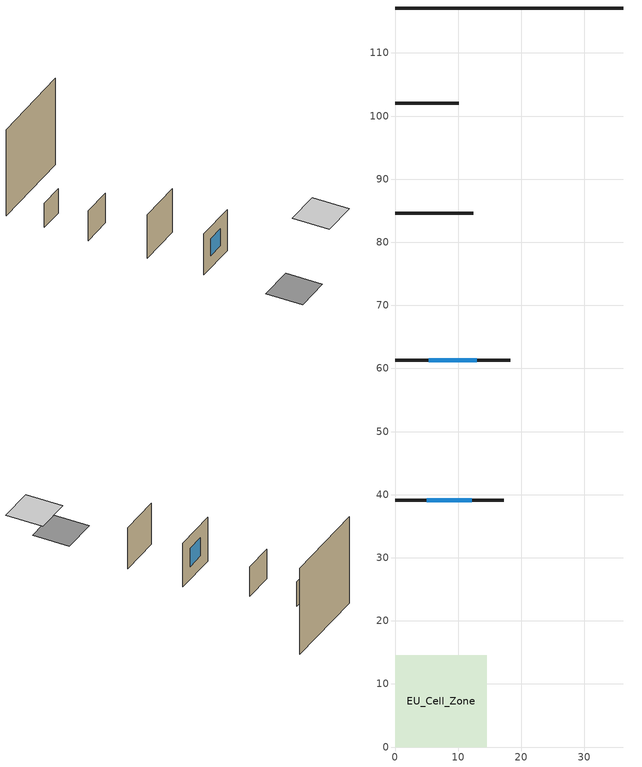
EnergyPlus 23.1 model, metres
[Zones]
EU_Cell_Zone
 floor othersidecoefficients (EU_IT.MidClim.AB.01.Gen.ReEx.001.001_floor_1_Construction): 0,0 14.55,0 14.55,14.55 0,14.55 z0
 wall outside (EU_IT.MidClim.AB.01.Gen.ReEx.001.001_wall_1_north_1_Construction): 0,39.09 17.2,39.09 z0:17.2
 wall outside (EU_IT.MidClim.AB.01.Gen.ReEx.001.001_wall_1_south_2_Construction): 18.28,61.29 0,61.29 z0:18.28
 wall othersidecoefficients (EU_IT.MidClim.AB.01.Gen.ReEx.001.001_wall_2_Construction): 12.41,84.58 0,84.58 z0:12.41
 wall othersidecoefficients (EU_IT.MidClim.AB.01.Gen.ReEx.001.001_wall_3_Construction): 10.13,101.99 0,101.99 z0:10.13
 wall othersidecoefficients (EU_IT.MidClim.AB.01.Gen.ReEx.001.001_thermal_bridge_Construction): 36.19,117.12 0,117.12 z0:36.19
 window (EU_IT.MidClim.AB.01.Gen.ReEx.001.001_window_north_1_Construction): 5.03,39.09 12.17,39.09 z5.03:12.17
 window (EU_IT.MidClim.AB.01.Gen.ReEx.001.001_window_south_2_Construction): 12.93,61.29 5.35,61.29 z5.35:12.93
 ceiling othersidecoefficients (EU_IT.MidClim.AB.01.Gen.ReEx.001.001_roof_2_Construction): 19.55,0 34.09,0 34.09,14.55 19.55,14.55 z20
[Building]
EU Step8 Campaign Cell: North Axis=0; Terrain=City; Solar Distribution=FullExterior
[Site:Location]
Bologna: Latitude=44.5; Longitude=11.25; Time Zone=1; Elevation=37
[SizingPeriod:WeatherFileDays]
AnnualSizingPeriod: Begin Month=1; Begin Day of Month=1; End Month=12; End Day of Month=31; Use Weather File Daylight Saving Period=No; Use Weather File Rain and Snow Indicators=No
[MATERIAL]
EU_InternalMass_Material: Roughness=MediumRough; Thickness=0.1; Conductivity=1; Density=1800; Specific Heat=900; Thermal Absorptance=0.9; Solar Absorptance=0.7; Visible Absorptance=0.7
[MATERIAL:NOMASS] Roughness=MediumRough; Thermal Absorptance=0.9; Solar Absorptance=0.7; Visible Absorptance=0.7
Name | Thermal Resistance
EU_IT.MidClim.AB.01.Gen.ReEx.001.001_floor_1_NoMass | 0.692378
EU_IT.MidClim.AB.01.Gen.ReEx.001.001_roof_2_NoMass | 0.382503
EU_IT.MidClim.AB.01.Gen.ReEx.001.001_wall_1_north_1_NoMass; EU_IT.MidClim.AB.01.Gen.ReEx.001.001_wall_1_south_2_NoMass | 0.919292
EU_IT.MidClim.AB.01.Gen.ReEx.001.001_wall_2_NoMass | 0.959612
EU_IT.MidClim.AB.01.Gen.ReEx.001.001_wall_3_NoMass | 1.07251
EU_IT.MidClim.AB.01.Gen.ReEx.001.001_thermal_bridge_NoMass | 21.8792
[WINDOWMATERIAL:SIMPLEGLAZINGSYSTEM] UFactor=4.47915; Solar Heat Gain Coefficient=0.85; Visible Transmittance=0.85
EU_IT.MidClim.AB.01.Gen.ReEx.001.001_window_north_1_SimpleGlazing; EU_IT.MidClim.AB.01.Gen.ReEx.001.001_window_south_2_SimpleGlazing
[CONSTRUCTION]
EU_IT.MidClim.AB.01.Gen.ReEx.001.001_floor_1_Construction: EU_IT.MidClim.AB.01.Gen.ReEx.001.001_floor_1_NoMass
EU_IT.MidClim.AB.01.Gen.ReEx.001.001_roof_2_Construction: EU_IT.MidClim.AB.01.Gen.ReEx.001.001_roof_2_NoMass
EU_IT.MidClim.AB.01.Gen.ReEx.001.001_wall_1_north_1_Construction: EU_IT.MidClim.AB.01.Gen.ReEx.001.001_wall_1_north_1_NoMass
EU_IT.MidClim.AB.01.Gen.ReEx.001.001_window_north_1_Construction: EU_IT.MidClim.AB.01.Gen.ReEx.001.001_window_north_1_SimpleGlazing
EU_IT.MidClim.AB.01.Gen.ReEx.001.001_wall_1_south_2_Construction: EU_IT.MidClim.AB.01.Gen.ReEx.001.001_wall_1_south_2_NoMass
EU_IT.MidClim.AB.01.Gen.ReEx.001.001_window_south_2_Construction: EU_IT.MidClim.AB.01.Gen.ReEx.001.001_window_south_2_SimpleGlazing
EU_IT.MidClim.AB.01.Gen.ReEx.001.001_wall_2_Construction: EU_IT.MidClim.AB.01.Gen.ReEx.001.001_wall_2_NoMass
EU_IT.MidClim.AB.01.Gen.ReEx.001.001_wall_3_Construction: EU_IT.MidClim.AB.01.Gen.ReEx.001.001_wall_3_NoMass
EU_IT.MidClim.AB.01.Gen.ReEx.001.001_thermal_bridge_Construction: EU_IT.MidClim.AB.01.Gen.ReEx.001.001_thermal_bridge_NoMass
EU_InternalMass_Construction: EU_InternalMass_Material
[ZONE]
EU_Cell_Zone: Type=1; Multiplier=1; Ceiling Height=0.832937; Volume=3745.3; Floor Area=899.3; Part of Total Floor Area=Yes
[INTERNALMASS]
EU_Cell_Zone_EU_InternalMass: Construction=EU_InternalMass_Construction; Zone or ZoneList=EU_Cell_Zone; Surface Area=899.3
[SURFACEPROPERTY:OTHERSIDECOEFFICIENTS] Combined ConvectiveRadiative Film Coefficient=0; Constant Temperature=0; Constant Temperature Coefficient=0; Ground Temperature Coefficient=0; Wind Speed Coefficient=0; Sinusoidal Variation of Constant Temperature Coefficient=No; Period of Sinusoidal Variation=24; Previous Other Side Temperature Coefficient=0
Name | External DryBulb Temperature Coefficient | Zone Air Temperature Coefficient
EU_IT.MidClim.AB.01.Gen.ReEx.001.001_floor_1_b0.339213 | 0.339213 | 0.660787
EU_IT.MidClim.AB.01.Gen.ReEx.001.001_roof_2_b0.538213 | 0.538213 | 0.461787
EU_IT.MidClim.AB.01.Gen.ReEx.001.001_wall_1_north_1_b1; EU_IT.MidClim.AB.01.Gen.ReEx.001.001_wall_1_south_2_b1; EU_IT.MidClim.AB.01.Gen.ReEx.001.001_thermal_bridge_b1 | 1 | 0
EU_IT.MidClim.AB.01.Gen.ReEx.001.001_wall_2_b0.745156 | 0.745156 | 0.254844
EU_IT.MidClim.AB.01.Gen.ReEx.001.001_wall_3_b0.765697 | 0.765697 | 0.234303
[OTHEREQUIPMENT]
EU_Step8_InternalGain_it__IT.MidClim.AB.01.Gen.ReEx.001.001__f000_f000: Fuel Type=Electricity; Zone or ZoneList or Space or SpaceList=EU_Cell_Zone; Schedule=EU_Step8_GainSchedule_it__IT.MidClim.AB.01.Gen.ReEx.001.001__f000_f000; Design Level Calculation Method=Watts/Area; Power per Zone Floor Area=1; Fraction Latent=0; Fraction Radiant=0; Fraction Lost=0; Carbon Dioxide Generation Rate=0; EndUse Subcategory=EU_Step8_InternalGains
[ZONEVENTILATION:DESIGNFLOWRATE]
EU_ConstantAir_EU_Cell_Zone: Zone or ZoneList or Space or SpaceList=EU_Cell_Zone; Schedule=EU_AlwaysOn; Design Flow Rate Calculation Method=AirChanges/Hour; Air Changes per Hour=0.73129; Ventilation Type=Natural; Fan Pressure Rise=0; Fan Total Efficiency=1; Constant Term Coefficient=1; Temperature Term Coefficient=0; Velocity Term Coefficient=0; Velocity Squared Term Coefficient=0; Minimum Indoor Temperature=-100; Maximum Indoor Temperature=100; Delta Temperature=-100; Minimum Outdoor Temperature=-100; Maximum Outdoor Temperature=100; Maximum Wind Speed=40
[HVACTEMPLATE:THERMOSTAT]
EU_HeatOnly_EU_Cell_Zone: Constant Heating Setpoint=20; Constant Cooling Setpoint=50
[HVACTEMPLATE:ZONE:IDEALLOADSAIRSYSTEM]
EU_Cell_Zone: Template Thermostat=EU_HeatOnly_EU_Cell_Zone; System Availability Schedule=EU_AlwaysOn; Maximum Heating Supply Air Temperature=50; Minimum Cooling Supply Air Temperature=13; Maximum Heating Supply Air Humidity Ratio=0.0156; Minimum Cooling Supply Air Humidity Ratio=0.0077; Heating Limit=NoLimit; Cooling Limit=NoLimit; Heating Availability Schedule=EU_AlwaysOn; Cooling Availability Schedule=EU_CoolingOff; Dehumidification Control Type=ConstantSensibleHeatRatio; Cooling Sensible Heat Ratio=0.7; Dehumidification Setpoint=60; Humidification Control Type=None; Humidification Setpoint=30; Outdoor Air Method=None; Outdoor Air Flow Rate per Person=0.00944; Outdoor Air Flow Rate per Zone Floor Area=0; Outdoor Air Flow Rate per Zone=0; Demand Controlled Ventilation Type=None; Outdoor Air Economizer Type=NoEconomizer; Heat Recovery Type=None; Sensible Heat Recovery Effectiveness=0.7; Latent Heat Recovery Effectiveness=0.65
[SIZING:ZONE]
EU_Cell_Zone: Zone Cooling Design Supply Air Temperature Input Method=SupplyAirTemperature; Zone Cooling Design Supply Air Temperature=13; Zone Heating Design Supply Air Temperature Input Method=SupplyAirTemperature; Zone Heating Design Supply Air Temperature=50; Zone Cooling Design Supply Air Humidity Ratio=0.008; Zone Heating Design Supply Air Humidity Ratio=0.008; Cooling Design Air Flow Method=DesignDay; Cooling Design Air Flow Rate=0; Cooling Minimum Air Flow per Zone Floor Area=0.000762; Cooling Minimum Air Flow=0; Cooling Minimum Air Flow Fraction=0.2; Heating Design Air Flow Method=DesignDay; Heating Design Air Flow Rate=0; Heating Maximum Air Flow per Zone Floor Area=0.002032; Heating Maximum Air Flow=0.141576; Heating Maximum Air Flow Fraction=0.3; Account for Dedicated Outdoor Air System=No; Dedicated Outdoor Air System Control Strategy=NeutralSupplyAir; Dedicated Outdoor Air Low Setpoint Temperature for Design=autosize; Dedicated Outdoor Air High Setpoint Temperature for Design=autosize; Zone Load Sizing Method=Sensible Load Only No Latent Load; Zone Latent Cooling Design Supply Air Humidity Ratio Input Method=HumidityRatioDifference; Zone Cooling Design Supply Air Humidity Ratio Difference=0.005; Zone Latent Heating Design Supply Air Humidity Ratio Input Method=HumidityRatioDifference; Zone Humidification Design Supply Air Humidity Ratio Difference=0.005
[SCHEDULE:CONSTANT]
Name | Hourly Value
EU_AlwaysOn | 1
EU_CoolingOff | 0
[SCHEDULE:FILE]
EU_Step8_GainSchedule_it__IT.MidClim.AB.01.Gen.ReEx.001.001__f000_f000: File=C:\Users\o_iseri\Desktop\OpenUBEM\openubem\outputs\eu_certified_rerun_2026-08-28\rep1\schedules\it__IT.MidClim.AB.01.Gen.ReEx.001.001__f000.csv; Column Number=1; Rows to Skip at Top=0; Number of Hours of Data=8760; Column Separator=Comma; Interpolate to Timestep=No; Minutes per Item=60; Adjust Schedule for Daylight Savings=Yes
